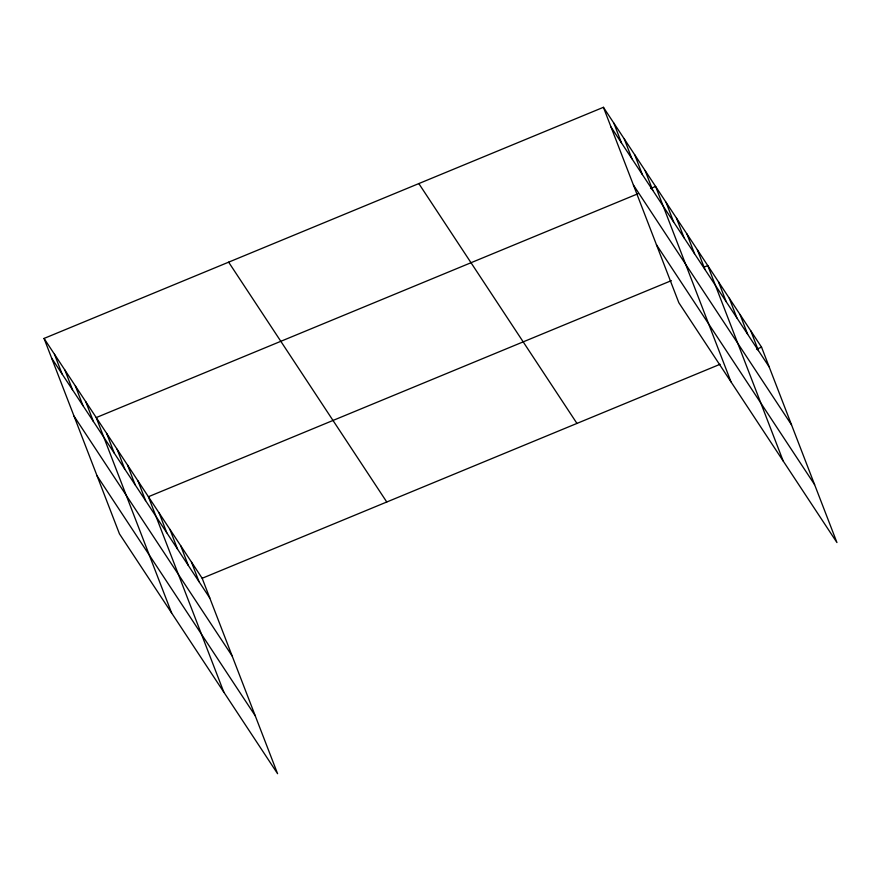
<?xml version="1.0" encoding="UTF-8"?>
<svg xmlns="http://www.w3.org/2000/svg" width="881" height="881" viewBox="0 0 881 881"><rect width="100%" height="100%" fill="white"/><g stroke="black" fill="none" stroke-linecap="round" stroke-linejoin="round"><path stroke-width="1.32" d="M44.05 338.436L202.167 578.277L277.581 773.694L119.453 533.853L44.05 338.436L603.419 107.306L761.547 347.147L836.95 542.564L678.833 302.723L603.419 107.306M638.02 193.721L96.227 417.583L171.641 613M650.574 188.523L655.607 186.453L731.01 381.869M671.366 280.643L148.415 496.73L223.818 692.147M704.018 267.152L707.784 265.599L783.187 461.016M202.167 578.277L720.107 364.271M756.526 349.217L761.547 347.147M611.04 127.051L769.168 366.892M633.406 185.021L791.534 424.862M656.455 244.753L814.584 484.594M418.827 183.578L576.956 423.42M228.642 262.164L386.77 502.005M51.671 358.182L209.788 598.023M74.037 416.151L232.166 655.993M97.086 475.883L255.204 715.724M750.788 330.838L758.409 350.583M740.04 314.528L747.661 334.273M729.292 298.219L736.901 317.964M718.533 281.909L726.153 301.654M697.345 249.775L704.965 269.52M686.916 233.939L694.525 253.684M676.476 218.114L684.097 237.859M666.036 202.278L673.657 222.023M645.167 170.628L652.788 190.373M634.727 154.792L642.348 174.537M624.299 138.967L631.908 158.712M613.859 123.131L621.479 142.876M191.419 561.968L199.04 581.713M180.671 545.658L188.292 565.404M169.912 529.349L177.533 549.094M159.164 513.039L166.784 532.785M137.976 480.905L145.596 500.65M127.536 465.069L135.156 484.814M117.107 449.244L124.728 468.989M106.667 433.419L114.288 453.164M85.798 401.758L93.419 421.503M75.359 385.922L82.979 405.667M64.919 370.097L72.539 389.843M54.49 354.261L62.111 374.018"/></g></svg>
